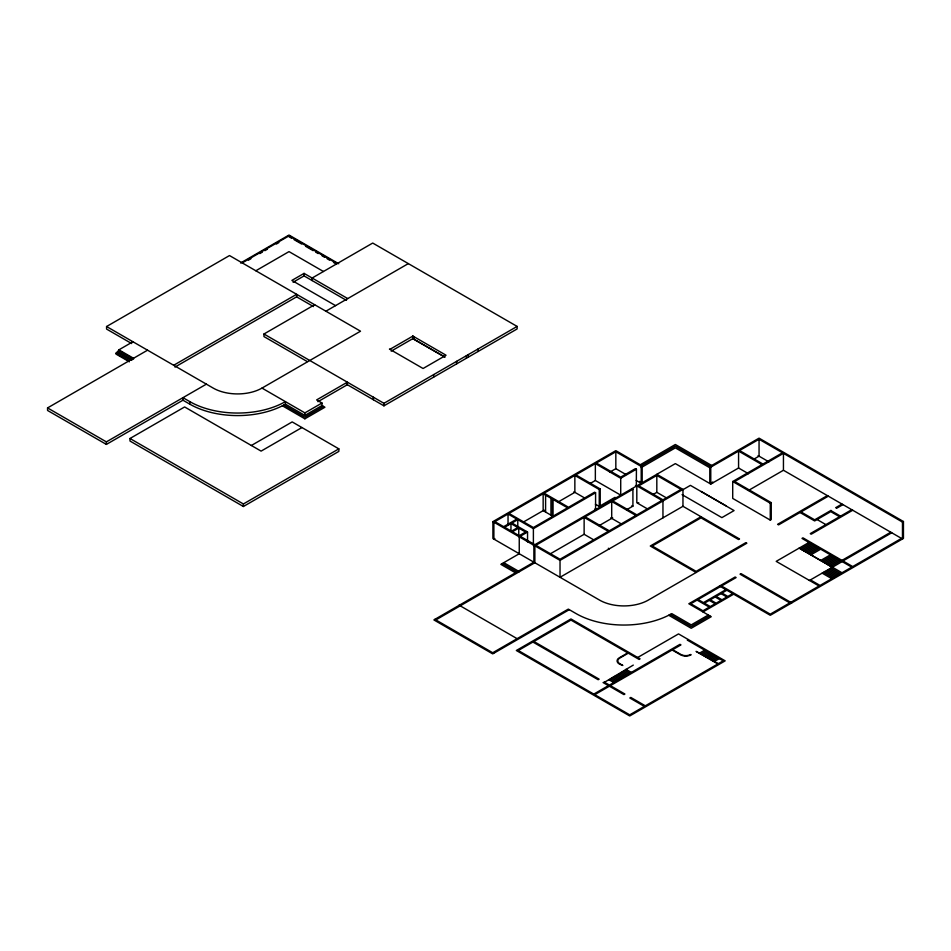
<?xml version="1.0" encoding="UTF-8"?>
<svg xmlns="http://www.w3.org/2000/svg" width="951" height="951" viewBox="0 0 951 951"><rect width="100%" height="100%" fill="white"/><g stroke="black" fill="none" stroke-linecap="round" stroke-linejoin="round"><path stroke-width="1.43" d="M106.571 326.526L229.5 255.557L360.524 331.198L261.989 388.091A34.498 19.912 0 0 1 213.202 388.091L106.571 326.526L106.571 329.07L131.666 343.549M240.567 263.011L289.009 235.04L338.734 263.736M242.22 262.904L289.009 235.884L337.082 263.629M248.377 260.194L250.909 258.72M259.801 253.584L262.345 252.122M264.889 250.66L267.421 249.186M276.313 244.062L278.857 242.588M118.899 349.837L133.532 358.277L133.532 359.133L118.899 350.681L118.899 349.837L132.914 341.742M255.843 270.762L289.021 251.611L323.447 271.499M117.437 353.213L117.437 351.525L118.899 350.681M129.384 361.808L115.963 354.057L115.963 353.213L117.437 352.369L130.846 360.108M304.879 418.809L324.921 407.242L321.985 405.554L304.891 415.421L285.395 404.151A67.604 39.039 0 0 1 189.796 404.151L182.961 400.205L106.381 444.414L47.55 410.452L47.55 407.92L147.548 350.182M347.745 298.59L304.07 273.377L291.886 280.414L335.548 305.628M293.098 282.245L304.07 275.909L346.473 300.385M173.688 365.279L296.617 294.311L296.617 296.843L174.972 367.074M307.244 361.558L263.938 336.559L263.938 334.015L314.674 304.724M325.896 311.203L408.336 263.605M47.55 407.92L106.381 441.882L206.379 384.156M251.361 445.496L292.183 421.911L338.853 448.86L338.853 451.392L243.385 506.503L129.99 441.038L129.99 438.494L184.625 406.957L261.109 451.119L301.942 427.546M389.862 349.374L412.889 336.083L446.055 355.234L423.076 368.501L389.423 349.065M391.182 351.157L412.889 338.615L444.818 357.053M317.907 401.714L347.353 384.715L347.353 382.183L316.624 399.919L321.985 403.022L321.985 405.554M304.891 415.421L304.891 412.889L321.985 403.022M323.447 406.398L304.879 417.12L283.909 404.983M263.938 334.015L383.942 403.307L517.118 326.419L517.118 328.951L383.942 405.839L346.378 384.156M129.99 438.494L243.385 503.971L338.853 448.86M682.961 506.301L682.961 489.408L560.032 560.377L560.032 577.281L682.961 506.301L739.545 538.967L738.57 539.538L701.006 517.855L652.22 546.017L696.132 571.361L745.881 542.629L746.856 543.199L648.32 600.093A34.498 19.912 0 0 1 599.546 600.093L492.903 538.528L492.903 521.624L615.832 450.655L642.175 465.859L642.175 482.763L639.702 481.325M594.613 509.094L595.588 509.653L595.588 492.761L533.392 528.661L508.036 514.015L493.878 522.194L493.878 539.086L494.865 538.528M543.152 493.747L509.011 513.457L533.392 527.543L567.545 507.822L543.152 493.747L543.152 510.639L552.911 516.274L552.911 499.382M600.224 505.849L600.224 488.957L599.249 489.515L574.856 475.441L544.127 493.177L568.52 507.263L594.613 492.19L595.588 492.761M642.175 465.859L641.2 466.43L615.832 451.784L596.325 463.042L620.718 477.129L635.446 468.617L636.421 469.188L620.718 478.258L595.35 463.613L575.842 474.87L600.224 488.957M503.638 526.699L516.809 519.091M504.612 527.258L517.784 519.65L517.784 526.699M522.919 522.325L544.127 510.081M558.213 501.95L574.856 492.333L574.856 475.441M590.476 483.322L595.35 480.505L620.718 495.15L620.718 478.258M609.746 472.195L615.832 468.677L625.984 474.537M511.448 531.205L517.784 527.543L510.96 523.597L510.96 530.634M512.423 531.764L518.759 528.102L525.594 532.049M639.654 465.11L675.353 444.497L712.311 465.835M526.569 531.478L519.246 535.71L494.865 521.624M641.057 465.978L675.353 446.185L710.908 466.715M527.543 541.904L527.543 532.049L519.246 536.84L519.246 553.732L500.844 564.359L515.478 572.811M641.2 467.595L675.353 447.873L709.494 467.595M533.392 545.565L636.421 486.08L635.446 485.521M648.035 509.237L636.813 502.758L636.813 485.854L675.353 463.613L710.766 484.047L738.57 467.999L748.425 473.693M584.128 517.403L535.841 545.28L560.032 559.247L608.319 531.371L584.128 517.403L584.128 534.296L549.821 554.112M626.59 509.784L632.914 506.134L632.914 489.242L585.103 516.833L609.294 530.801L661.979 500.392M656.82 475.441L638.763 485.854L662.954 499.822L681.011 489.408L656.82 475.441L656.82 492.333L666.996 498.217M435.831 619.921L534.866 562.742L534.866 545.85M599.035 525.689L612.682 517.82M637.788 503.317L638.763 502.758M653.206 494.425L656.82 492.333M712.323 483.156L711.348 482.585L709.791 483.488L709.791 466.596L759.053 438.149L903.45 521.517L903.45 538.409L770.274 615.297L719.538 586.006M709.791 466.596L710.766 467.155L759.053 439.267L902.475 522.075L903.45 521.517M681.879 490.3L690.414 485.367L734.077 510.58L721.88 517.629L682.069 494.639M754.179 458.988L759.053 456.171L759.053 439.267M902.475 522.075L902.475 538.967L783.446 470.258L783.446 453.354L734.671 481.515L771.249 502.639L771.249 519.543L770.274 520.102L732.71 498.419L732.71 481.515L782.471 452.795M701.006 516.726L650.27 546.017L696.132 572.49M748.485 490.443L783.446 470.258M492.713 652.755L568.318 609.104L576.128 613.609A67.604 39.039 0 0 0 671.739 613.609L691.222 624.89L708.329 615.012M569.292 609.662L492.713 653.884L433.882 619.921L533.88 562.184L533.88 545.28M732.71 481.515L770.274 503.21L771.249 502.639M827.346 495.602L777.597 524.322L778.572 524.893L828.321 496.16M831.008 510.39L814.662 519.817L801.004 511.935M835.644 507.715L841.98 504.054M836.523 508.333L842.966 504.612M851.739 509.677L810.276 533.618L811.251 534.189L852.714 510.247M720.513 586.565L698.082 599.522L703.443 602.625L725.886 589.668M808.98 542.45L776.194 561.363L809.467 580.467L842.146 561.601M726.861 590.226L721.987 593.044L727.836 596.432L732.71 593.614M800.683 548.917L810.442 543.294M802.145 549.773L811.904 544.138M803.607 550.617L813.367 544.982M805.069 551.461L814.829 545.826M702.955 611.921L733.685 594.173M806.531 552.305L816.291 546.67M808.005 553.149L817.753 547.514M809.467 553.993L819.215 548.358M810.93 554.837L820.689 549.202M637.693 657.486L678.527 633.913L725.185 660.85L629.728 715.96L516.322 650.496L570.957 618.958L640.13 658.888M709.791 615.856L691.222 626.578L670.241 614.441M604.527 682.259L633.295 665.094M820.689 560.472L830.437 554.837M822.151 561.316L831.899 555.681M593.793 694.087L608.426 685.647M688.274 639.548L687.3 640.106L723.236 660.85L645.337 705.82L630.786 697.428L629.812 697.986L644.362 706.391L629.728 714.843L518.271 650.496L532.917 642.044L598.179 679.727L599.154 679.169L533.891 641.485L570.957 620.076L627.779 652.897L619.279 657.795A7.584 4.386 0 0 0 619.279 664L622.846 665.486L619.779 663.715A6.895 3.982 0 0 1 619.779 658.08L628.266 653.171L639.155 659.459M823.614 562.16L833.361 556.525M594.767 694.658L609.401 686.206M825.076 563.004L834.835 557.369M826.538 563.848L836.298 558.213M828 564.692L837.76 559.057M829.462 565.536L839.222 559.913M830.924 566.38L840.684 560.757M841.98 560.377L890.766 532.215M842.966 560.935L891.741 532.774M699.817 652.968L704.691 650.151M701.279 653.812L706.165 650.995M901.5 538.409L852.714 566.57L802.965 537.85L801.99 538.409L851.739 567.141L820.035 585.447L810.442 579.908M702.741 654.657L707.627 651.839M704.204 655.501L709.089 652.683M705.678 656.345L710.552 653.527M706.652 656.903L711.526 654.086M707.14 657.189L712.014 654.371M708.115 657.747L712.988 654.942M708.602 658.033L713.476 655.215M710.064 658.877L714.938 656.059M711.526 659.721L716.4 656.903M712.988 660.565L717.862 657.747M714.451 661.409L719.336 658.603M799.137 548.121L832.387 567.236M444.783 357.041L412.805 338.663L412.805 336.131M758.078 455.612L768.919 461.865M739.545 450.536L762.964 464.052M761.989 464.623L738.57 451.107L738.57 467.999M517.118 326.419L372.721 243.052L312.13 278.025L312.13 280.569M830.77 510.532L840.518 516.155M839.543 516.726L830.77 511.65L814.662 520.946L800.029 512.494M817.111 519.543L825.884 524.607M289.009 236.728L291.553 238.19M294.097 239.664L301.717 244.062M305.521 246.261L313.141 250.66M315.684 252.122L318.216 253.584M322.032 255.783L324.576 257.257M327.108 258.72L329.652 260.182M333.456 262.381L336 263.855M712.323 482.026L713.298 482.585M710.766 482.93L711.74 483.488M701.137 491.453L725.958 505.777M800.195 548.644L841.98 572.764M830.924 568.08L840.518 573.619M829.462 568.924L839.055 574.463M828 569.768L837.593 575.307M826.538 570.612L836.131 576.151M656.82 474.311L682.961 489.408M825.076 571.456L834.669 576.995M823.614 572.3L833.207 577.839M822.151 573.144L831.745 578.683M636.136 480.398L641.2 483.322L641.2 466.43M809.301 580.372L819.061 586.006L770.274 614.168L721.5 586.006L736.133 577.554L735.159 576.995L688.809 603.754L711.253 616.7L691.211 628.266L668.708 615.238M636.813 485.854L662.954 500.951L662.954 517.855M631.94 488.671L632.914 489.242M296.617 296.843L313.473 306.567M631.94 505.575L632.914 506.134M615.939 497.908L614.964 497.349L599.249 506.419L599.249 489.515M791.743 602.898L741.007 573.619L740.033 574.178L790.768 603.469M612.682 500.915L636.873 514.883M635.898 515.454L611.707 501.486L611.707 518.378M573.881 491.774L585.127 498.265M595.397 504.196L600.224 506.978M610.72 517.82L621.883 524.263M584.128 534.296L594.316 540.18M608.319 548.263L609.294 548.834M511.935 523.038L527.543 532.049M520.221 536.269L534.866 544.721M261.989 388.091L304.891 412.889M492.903 521.624L560.032 560.377M718.35 663.667L696.084 651.376L717.862 663.953M672.63 649.699L680.928 654.49A6.895 3.982 0 0 0 690.676 654.49L691.163 654.775A7.584 4.386 0 0 1 680.44 654.775L672.143 649.985M503.768 562.671L519.377 571.682M502.306 563.515L516.94 571.967M117.437 351.525L132.07 359.977L132.07 359.133M115.963 353.213L129.384 360.964M285.395 404.151L285.395 401.619A67.604 39.039 0 0 1 189.796 401.607L182.961 397.673L182.961 400.205M625.984 669.314L631.345 672.416M625.009 670.443L629.883 673.26M623.547 671.287L628.421 674.104M622.085 672.131L626.959 674.948M620.623 672.975L625.496 675.792M619.149 673.819L624.034 676.637M617.686 674.663L622.572 677.481M616.224 675.507L621.11 678.325M614.762 676.351L619.636 679.169M613.3 677.195L618.174 680.013M611.838 678.039L616.712 680.857M610.376 678.883L615.249 681.701M608.913 679.739L613.787 682.545M604.04 681.986L609.401 685.077L679.989 644.326L680.964 644.897L610.376 685.647L624.926 694.04L623.951 694.61L603.065 682.545M459.048 605.157L517.106 638.668M434.857 619.351L493.688 653.313M282.376 405.78L304.891 418.809M770.274 503.21L770.274 520.102M710.766 467.155L710.766 484.047M636.421 469.188L636.326 486.139M615.832 451.784L615.832 468.677M595.35 463.613L595.35 480.505M552.424 499.097L552.424 515.989M550.962 498.253L550.962 515.145M545.589 495.15L545.589 512.054M533.392 528.661L533.392 544.162M518.759 528.102L518.759 536.554M508.036 514.015L508.036 525.285M478.091 348.946L478.091 351.478M468.332 354.58L468.332 357.112M466.382 355.71L466.382 358.242M456.623 361.332L456.623 363.876M433.704 374.575L433.644 377.143M413.863 336.642L413.863 339.186M412.889 336.083L412.889 338.615M383.942 403.307L383.942 405.839M373.374 397.197L373.374 399.729M304.07 273.377L304.07 275.909M243.385 503.971L243.385 506.503M189.796 401.607L189.796 404.151M106.381 441.882L106.381 444.414M697.107 600.093L690.759 603.754L702.955 610.792L709.303 607.13L697.107 600.093M709.303 600.366L704.418 603.184L710.278 606.56L715.152 603.754L709.303 600.366M715.152 596.99L710.278 599.808L716.127 603.184L721.013 600.366L715.152 596.99M721.013 593.614L716.127 596.432L721.987 599.808L726.861 596.99L721.013 593.614"/></g></svg>
